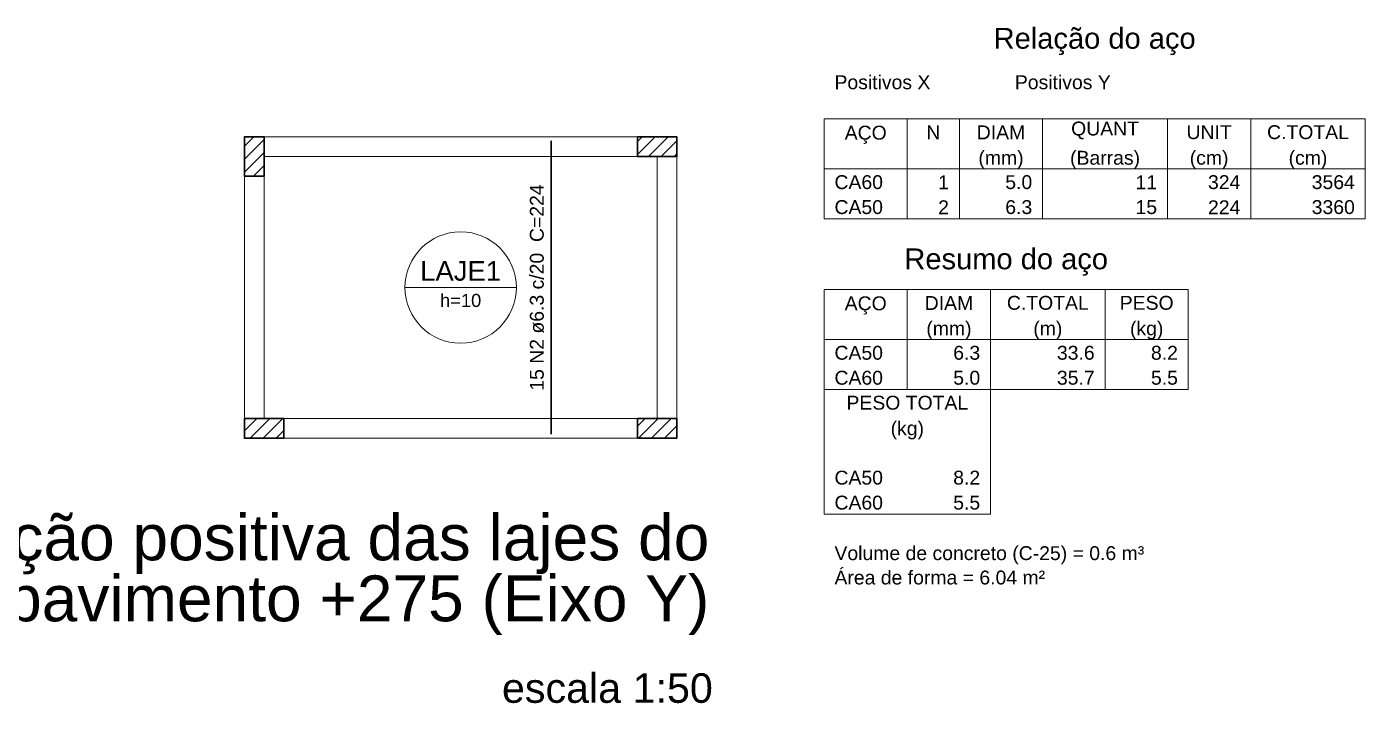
# Model space of a CAD drawing. Header units: millimetres. Extents: x 0 to 619, y -40 to 53.
# Drawn here: x 487.62 to 508.05, y -28.17 to -17.84 of the extents above; entities that cross this region are included whole.
import ezdxf

# ---------------------------------------------------------------- set-up
doc = ezdxf.new("R2010")
doc.units = ezdxf.units.MM
for name, color, linetype, lineweight in [('DT-Armadura positiva', 2, 'Continuous', 30), ('DT-Relação do aço', 9, 'Continuous', 5), ('DT-Textos', 7, 'Continuous', 5), ('FO-Hachuras dos pilares', 9, 'Continuous', 5), ('FO-Pilares', 4, 'Continuous', 30), ('FO-Títulos', 1, 'Continuous', 20), ('FO-Vigas', 1, 'Continuous', 20)]:
    doc.layers.add(name, color=color, linetype=linetype, lineweight=lineweight)
doc.styles.add('Arial', font='arial.ttf')
pattern_1 = [(45, (-12.15421, 0), (-0.098782817, 0.098782817), [])]

msp = doc.modelspace()

# ---------------------------------------------------------------- hatches: boundary and pattern name
at = {"layer": 'FO-Hachuras dos pilares', "linetype": 'Continuous'}
h = msp.add_hatch(dxfattribs=at)
h.set_pattern_fill('ANSI31', color=256, scale=0.044, style=0)
h.set_pattern_definition(pattern_1)
h.paths.add_polyline_path([(490.941, -20.1201), (491.091, -20.1201), (491.241, -20.1201), (491.241, -19.8201), (491.241, -19.5201), (491.091, -19.5201), (490.941, -19.5201), (490.941, -19.8201)])
h = msp.add_hatch(dxfattribs=at)
h.set_pattern_fill('ANSI31', color=256, scale=0.044, style=0)
h.set_pattern_definition(pattern_1)
h.paths.add_polyline_path([(496.941, -19.5201), (496.941, -19.6701), (496.941, -19.8201), (497.241, -19.8201), (497.541, -19.8201), (497.541, -19.6701), (497.541, -19.5201), (497.241, -19.5201)])
h = msp.add_hatch(dxfattribs=at)
h.set_pattern_fill('ANSI31', color=256, scale=0.044, style=0)
h.set_pattern_definition(pattern_1)
h.paths.add_polyline_path([(491.541, -24.1201), (491.541, -23.9701), (491.541, -23.8201), (491.241, -23.8201), (490.941, -23.8201), (490.941, -23.9701), (490.941, -24.1201), (491.241, -24.1201)])
h = msp.add_hatch(dxfattribs=at)
h.set_pattern_fill('ANSI31', color=256, scale=0.044, style=0)
h.set_pattern_definition(pattern_1)
h.paths.add_polyline_path([(497.541, -24.1201), (497.541, -23.9701), (497.541, -23.8201), (497.241, -23.8201), (496.941, -23.8201), (496.941, -23.9701), (496.941, -24.1201), (497.241, -24.1201)])

# ---------------------------------------------------------------- linework, layer by layer
at = {"layer": 'DT-Armadura positiva'}
msp.add_line((495.621, -24.0601), (495.621, -19.5801), dxfattribs=at)
at = {"layer": 'DT-Relação do aço', "linetype": 'Continuous'}
for p, q in [((499.7882, -19.2461), (508.0484, -19.2461)), ((499.7882, -19.2461), (499.7882, -20.0086)), ((501.059, -19.2461), (501.059, -20.0086)), ((501.8533, -19.2461), (501.8533, -20.0086)), ((503.1241, -19.2461), (503.1241, -20.0086)), ((505.0303, -19.2461), (505.0303, -20.0086)), ((506.3011, -19.2461), (506.3011, -20.0086)), ((508.0484, -19.2461), (508.0484, -20.0086)), ((499.7882, -20.0086), (508.0484, -20.0086)), ((499.7882, -20.0086), (499.7882, -20.7711)), ((501.059, -20.0086), (501.059, -20.7711)), ((501.8533, -20.0086), (501.8533, -20.7711)), ((503.1241, -20.0086), (503.1241, -20.7711)), ((505.0303, -20.0086), (505.0303, -20.7711)), ((506.3011, -20.0086), (506.3011, -20.7711)), ((508.0484, -20.0086), (508.0484, -20.7711)), ((499.7882, -20.7711), (508.0484, -20.7711)), ((499.7882, -21.8512), (505.348, -21.8512)), ((499.7882, -21.8512), (499.7882, -22.6137)), ((501.059, -21.8512), (501.059, -22.6137)), ((502.3298, -21.8512), (502.3298, -22.6137)), ((504.0772, -21.8512), (504.0772, -22.6137)), ((505.348, -21.8512), (505.348, -22.6137)), ((499.7882, -22.6137), (505.348, -22.6137)), ((499.7882, -22.6137), (499.7882, -23.3762)), ((501.059, -22.6137), (501.059, -23.3762)), ((502.3298, -22.6137), (502.3298, -23.3762)), ((504.0772, -22.6137), (504.0772, -23.3762)), ((505.348, -22.6137), (505.348, -23.3762)), ((499.7882, -23.3762), (505.348, -23.3762)), ((499.7882, -23.3762), (499.7882, -24.5199)), ((502.3298, -23.3762), (502.3298, -24.5199)), ((499.7882, -24.5199), (499.7882, -25.2824)), ((502.3298, -24.5199), (502.3298, -25.2824)), ((499.7882, -25.2824), (502.3298, -25.2824))]:
    msp.add_line(p, q, dxfattribs=at)
at = {"layer": 'DT-Textos'}
msp.add_line((493.391, -21.8201), (495.091, -21.8201), dxfattribs=at)
msp.add_circle((494.241, -21.8201), 0.85, dxfattribs=at)
at = {"layer": 'FO-Pilares'}
for points in [[(490.941, -20.1201), (491.091, -20.1201), (491.241, -20.1201), (491.241, -19.8201), (491.241, -19.5201), (491.091, -19.5201), (490.941, -19.5201), (490.941, -19.8201), (490.941, -20.1201)], [(496.941, -19.5201), (496.941, -19.6701), (496.941, -19.8201), (497.241, -19.8201), (497.541, -19.8201), (497.541, -19.6701), (497.541, -19.5201), (497.241, -19.5201), (496.941, -19.5201)], [(491.541, -24.1201), (491.541, -23.9701), (491.541, -23.8201), (491.241, -23.8201), (490.941, -23.8201), (490.941, -23.9701), (490.941, -24.1201), (491.241, -24.1201), (491.541, -24.1201)], [(497.541, -24.1201), (497.541, -23.9701), (497.541, -23.8201), (497.241, -23.8201), (496.941, -23.8201), (496.941, -23.9701), (496.941, -24.1201), (497.241, -24.1201), (497.541, -24.1201)]]:
    msp.add_lwpolyline(points, close=True, dxfattribs=at)
at = {"layer": 'FO-Vigas'}
for p, q in [((491.241, -19.5201), (496.941, -19.5201)), ((491.241, -19.8201), (496.941, -19.8201)), ((497.241, -23.8201), (497.241, -19.8201)), ((497.541, -23.8201), (497.541, -19.8201)), ((490.941, -23.8201), (490.941, -20.1201)), ((491.241, -23.8201), (491.241, -20.1201)), ((491.541, -23.8201), (496.941, -23.8201)), ((491.541, -24.1201), (496.941, -24.1201))]:
    msp.add_line(p, q, dxfattribs=at)

# ---------------------------------------------------------------- texts
at = {"layer": 'DT-Armadura positiva', "color": 7, "insert": (495.5151, -21.8201), "char_height": 0.2118, "width": 5.59152, "attachment_point": 8, "rotation": 90.00021, "line_spacing_factor": 0.9, "style": 'Arial'}
msp.add_mtext('15 N2 ø6.3 c/20  C=224', dxfattribs=at)
at = {"layer": 'DT-Relação do aço', "color": 7, "line_spacing_factor": 0.9, "style": 'Arial'}
for s, insert, char_height, width, attachment_point in [('Relação do aço', (503.9183, -18.2718), 0.3177, 5.33736, 8), ('Positivos X', (499.9471, -18.795), 0.2118, 2.79576, 7), ('Positivos Y', (502.7005, -18.795), 0.2118, 2.79576, 7), ('AÇO', (500.4236, -19.6273), 0.2118, 0.76248, 8), ('N', (501.4561, -19.5574), 0.2118, 0.25416, 8), ('DIAM', (502.4887, -19.5574), 0.2118, 1.01664, 8), ('QUANT', (504.0772, -19.5574), 0.2118, 1.2708, 8), ('UNIT', (505.6657, -19.5574), 0.2118, 1.01664, 8), ('C.TOTAL', (507.1747, -19.5574), 0.2118, 1.77912, 8), ('(mm)', (502.4887, -20.0086), 0.2118, 1.01664, 8), ('(Barras)', (504.0772, -20.0086), 0.2118, 2.03328, 8), ('(cm)', (505.6657, -20.0086), 0.2118, 1.01664, 8), ('(cm)', (507.1747, -20.0086), 0.2118, 1.01664, 8), ('CA60', (499.9471, -20.3199), 0.2118, 1.01664, 7), ('1', (501.6944, -20.3199), 0.2118, 0.25416, 9), ('5.0', (502.9652, -20.3199), 0.2118, 0.76248, 9), ('11', (504.8714, -20.3199), 0.2118, 0.50832, 9), ('324', (506.1422, -20.3199), 0.2118, 0.76248, 9), ('3564', (507.8896, -20.3199), 0.2118, 1.01664, 9), ('CA50', (499.9471, -20.7012), 0.2118, 1.01664, 7), ('2', (501.6944, -20.7012), 0.2118, 0.25416, 9), ('6.3', (502.9652, -20.7012), 0.2118, 0.76248, 9), ('15', (504.8714, -20.7012), 0.2118, 0.50832, 9), ('224', (506.1422, -20.7012), 0.2118, 0.76248, 9), ('3360', (507.8896, -20.7012), 0.2118, 1.01664, 9), ('Resumo do aço', (502.5681, -21.6394), 0.3177, 4.95612, 8), ('AÇO', (500.4236, -22.2325), 0.2118, 0.76248, 8), ('DIAM', (501.6944, -22.1626), 0.2118, 1.01664, 8), ('C.TOTAL', (503.2035, -22.1626), 0.2118, 1.77912, 8), ('PESO', (504.7126, -22.1626), 0.2118, 1.01664, 8), ('(mm)', (501.6944, -22.6137), 0.2118, 1.01664, 8), ('(m)', (503.2035, -22.6137), 0.2118, 0.76248, 8), ('(kg)', (504.7126, -22.6137), 0.2118, 1.01664, 8), ('CA50', (499.9471, -22.9251), 0.2118, 1.01664, 7), ('6.3', (502.171, -22.9251), 0.2118, 0.76248, 9), ('33.6', (503.9183, -22.9251), 0.2118, 1.01664, 9), ('8.2', (505.1891, -22.9251), 0.2118, 0.76248, 9), ('CA60', (499.9471, -23.3063), 0.2118, 1.01664, 7), ('5.0', (502.171, -23.3063), 0.2118, 0.76248, 9), ('35.7', (503.9183, -23.3063), 0.2118, 1.01664, 9), ('5.5', (505.1891, -23.3063), 0.2118, 0.76248, 9), ('PESO TOTAL', (501.059, -23.6875), 0.2118, 2.5416, 8), ('(kg)', (501.059, -24.1387), 0.2118, 1.01664, 8), ('CA50', (499.9471, -24.8313), 0.2118, 1.01664, 7), ('8.2', (502.171, -24.8313), 0.2118, 0.76248, 9), ('CA60', (499.9471, -25.2125), 0.2118, 1.01664, 7), ('5.5', (502.171, -25.2125), 0.2118, 0.76248, 9), ('Volume de concreto (C-25) = 0.6 m³', (499.9471, -26.0449), 0.2118, 8.64144, 7), ('Área de forma = 6.04 m²', (499.9471, -26.3562), 0.2118, 5.84568, 7)]:
    msp.add_mtext(s, dxfattribs=dict(at, insert=insert, char_height=char_height, width=width, attachment_point=attachment_point))
at = {"layer": 'DT-Textos', "attachment_point": 8, "line_spacing_factor": 0.798, "style": 'Arial'}
for s, insert, char_height, width in [('LAJE1', (494.241, -21.7201), 0.3, 1.8), ('h=10', (494.241, -22.1201), 0.2, 0.96)]:
    msp.add_mtext(s, dxfattribs=dict(at, insert=insert, char_height=char_height, width=width))
at = {"layer": 'FO-Títulos', "insert": (498.0368, -27.1267), "char_height": 0.7, "width": 17.64, "attachment_point": 9, "line_spacing_factor": 0.798, "style": 'Arial'}
msp.add_mtext('Armação positiva das lajes do pavimento +275 (Eixo Y)', dxfattribs=at)
at = {"layer": 'FO-Vigas', "insert": (498.0901, -28.1664), "char_height": 0.450508, "width": 5.946709, "attachment_point": 9, "line_spacing_factor": 0.798, "style": 'Arial'}
msp.add_mtext('escala 1:50', dxfattribs=at)

doc.saveas('drawing.dxf')
